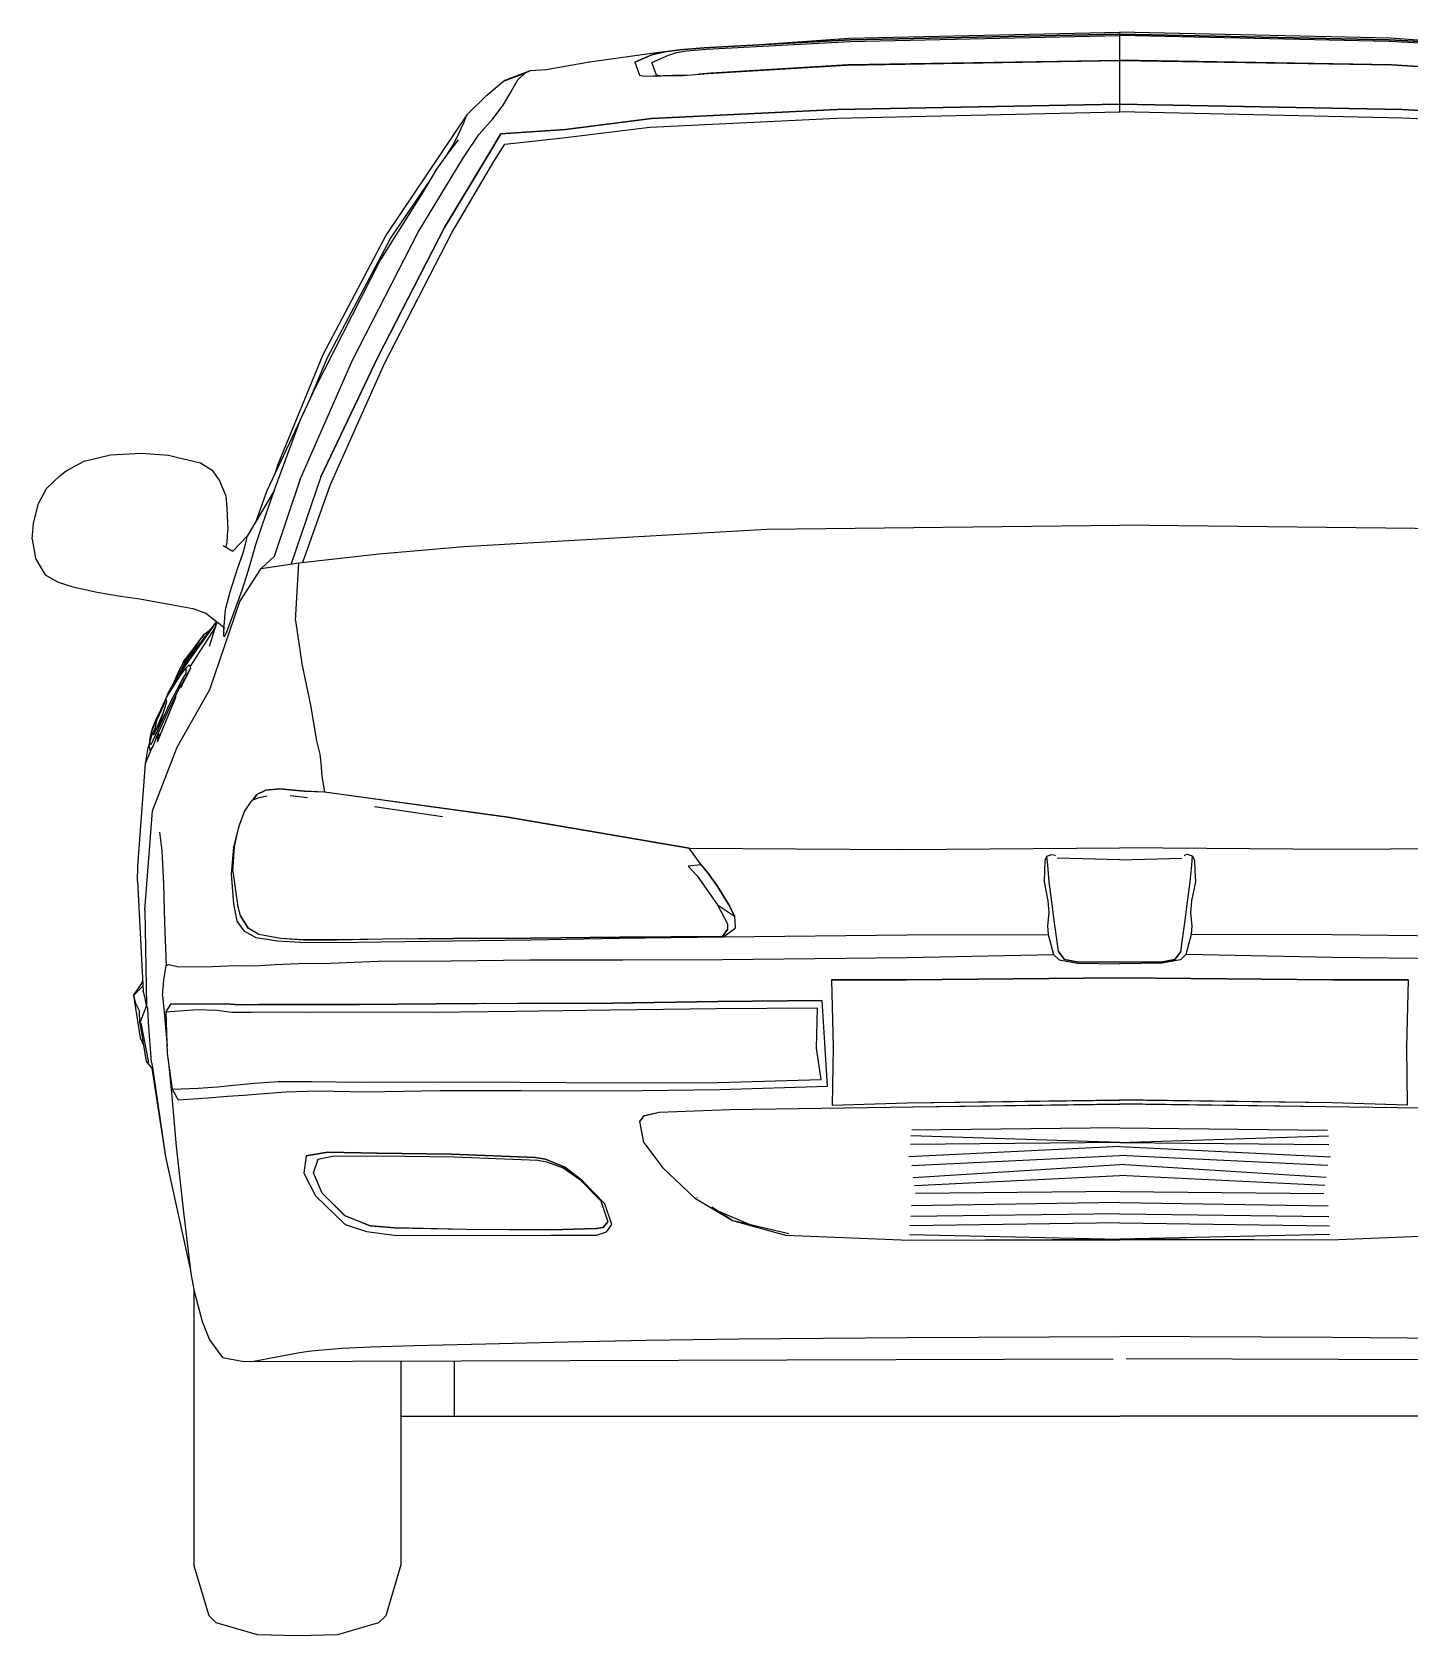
# Model space of a CAD drawing. Header units: centimetres. Extents: x 2875 to 772479, y 1169 to 447767.
# Drawn here: x 3688.5 to 3800.3, y 1299.3 to 1429.3 of the extents above; entities that cross this region are included whole.
import ezdxf

# ---------------------------------------------------------------- set-up
doc = ezdxf.new("R2010")
doc.units = ezdxf.units.CM

# ---------------------------------------------------------------- blocks, each defined once
blk = doc.blocks.new('3-PEUGOT')
at = {"linetype": 'Continuous'}
for p, q in [((-2.2848, 1.4641), (-2.2014, 1.4701)), ((-2.2014, 1.4701), (-1.9816, 1.4751)), ((-2.2002, 1.4687), (-1.9816, 1.4733)), ((-1.9816, 1.4733), (-2.2002, 1.4687)), ((-2.2001, 1.4675), (-1.9816, 1.4722)), ((-1.9816, 1.4751), (-1.9816, 1.4751)), ((-1.7619, 1.4701), (-1.9816, 1.4751)), ((-1.9816, 1.4751), (-1.9816, 1.4751)), ((-1.9816, 1.4733), (-1.9816, 1.4751)), ((-1.9816, 1.4733), (-1.9816, 1.4733)), ((-1.763, 1.4687), (-1.9816, 1.4733)), ((-1.9816, 1.4733), (-1.9816, 1.4733)), ((-1.9816, 1.4733), (-1.9816, 1.4722)), ((-1.9816, 1.4722), (-1.9816, 1.4733)), ((-1.9816, 1.4733), (-1.763, 1.4687)), ((-1.9816, 1.4722), (-1.9816, 1.4733)), ((-1.9816, 1.4722), (-1.9816, 1.4722)), ((-1.7631, 1.4675), (-1.9816, 1.4722)), ((-1.9816, 1.4722), (-1.9816, 1.4722)), ((-1.9816, 1.4655), (-1.9816, 1.4722)), ((-1.6784, 1.4641), (-1.7619, 1.4701)), ((-2.4115, 1.4508), (-2.3553, 1.4589)), ((-2.3748, 1.4506), (-2.361, 1.4565)), ((-2.361, 1.4565), (-2.3748, 1.4506)), ((-2.3611, 1.4505), (-2.3475, 1.4564)), ((-2.361, 1.4565), (-2.3505, 1.459)), ((-2.3505, 1.459), (-2.361, 1.4565)), ((-2.3553, 1.4589), (-2.3383, 1.4607)), ((-2.3505, 1.459), (-2.3383, 1.4607)), ((-2.3383, 1.4607), (-2.3505, 1.459)), ((-2.3476, 1.4594), (-2.3473, 1.4595)), ((-2.3475, 1.4564), (-2.341, 1.4586)), ((-2.341, 1.4586), (-2.333, 1.4599)), ((-2.3383, 1.4607), (-2.3185, 1.4622)), ((-2.3185, 1.4622), (-2.3383, 1.4607)), ((-2.333, 1.4599), (-2.3168, 1.4611)), ((-2.3185, 1.4622), (-2.2002, 1.4687)), ((-2.2002, 1.4687), (-2.3185, 1.4622)), ((-2.3168, 1.4611), (-2.2001, 1.4675)), ((-2.2033, 1.4685), (-2.2002, 1.4687)), ((-1.9816, 1.4522), (-1.9816, 1.4655)), ((-1.6464, 1.4611), (-1.7631, 1.4675)), ((-1.7599, 1.4685), (-1.763, 1.4687)), ((-1.6447, 1.4622), (-1.763, 1.4687)), ((-1.763, 1.4687), (-1.6447, 1.4622)), ((-2.4802, 1.436), (-2.4594, 1.4439)), ((-2.464, 1.4418), (-2.4594, 1.4439)), ((-2.4594, 1.4439), (-2.4468, 1.4448)), ((-2.4468, 1.4448), (-2.4115, 1.4508)), ((-2.3748, 1.4506), (-2.3711, 1.4402)), ((-2.3611, 1.4505), (-2.3611, 1.4505)), ((-2.3574, 1.4402), (-2.3611, 1.4505)), ((-2.3154, 1.4415), (-2.2031, 1.4483)), ((-2.313, 1.4418), (-2.2021, 1.4485)), ((-2.2021, 1.4485), (-2.313, 1.4417)), ((-2.2031, 1.4483), (-1.9816, 1.452)), ((-2.2021, 1.4485), (-1.9816, 1.4522)), ((-1.9816, 1.4521), (-2.2021, 1.4485)), ((-1.9816, 1.4522), (-1.9816, 1.4521)), ((-1.7611, 1.4485), (-1.9816, 1.4522)), ((-1.9816, 1.452), (-1.9816, 1.4521)), ((-1.9816, 1.4521), (-1.7611, 1.4485)), ((-1.9816, 1.452), (-1.9816, 1.4521)), ((-1.7601, 1.4483), (-1.9816, 1.452)), ((-1.9816, 1.452), (-1.9816, 1.452)), ((-1.9816, 1.4458), (-1.9816, 1.452)), ((-1.9816, 1.4356), (-1.9816, 1.4458)), ((-1.6502, 1.4418), (-1.7611, 1.4485)), ((-1.7611, 1.4485), (-1.6502, 1.4417)), ((-1.6478, 1.4415), (-1.7601, 1.4483)), ((-2.4948, 1.424), (-2.4813, 1.4352)), ((-2.4813, 1.4352), (-2.464, 1.4418)), ((-2.4813, 1.4352), (-2.4802, 1.436)), ((-2.4762, 1.425), (-2.4696, 1.4363)), ((-2.4696, 1.4363), (-2.464, 1.4418)), ((-2.3711, 1.4402), (-2.3673, 1.4392)), ((-2.3673, 1.4392), (-2.3533, 1.4396)), ((-2.3441, 1.4399), (-2.3599, 1.4394)), ((-2.3574, 1.4403), (-2.3547, 1.4395)), ((-2.3548, 1.4395), (-2.3574, 1.4402)), ((-2.3533, 1.4396), (-2.336, 1.4399)), ((-2.346, 1.4398), (-2.3441, 1.4399)), ((-2.3441, 1.4399), (-2.3329, 1.4401)), ((-2.3333, 1.4401), (-2.3441, 1.4399)), ((-2.336, 1.4399), (-2.3154, 1.4415)), ((-2.313, 1.4417), (-2.3233, 1.4409)), ((-2.316, 1.4415), (-2.313, 1.4418)), ((-1.9816, 1.4198), (-1.9816, 1.4356)), ((-2.511, 1.4081), (-2.4948, 1.424)), ((-2.4969, 1.4219), (-2.4966, 1.4223)), ((-2.4966, 1.4223), (-2.4948, 1.424)), ((-2.4815, 1.4157), (-2.4762, 1.425)), ((-1.9816, 1.4167), (-1.9816, 1.4198)), ((-2.511, 1.4081), (-2.5765, 1.3106)), ((-2.5135, 1.4015), (-2.511, 1.4081)), ((-2.5011, 1.3924), (-2.49, 1.4046)), ((-2.49, 1.4046), (-2.4815, 1.4157)), ((-2.4312, 1.3962), (-2.3612, 1.4049)), ((-2.3612, 1.4049), (-2.4312, 1.3962)), ((-2.3628, 1.3979), (-2.2111, 1.4053)), ((-2.3612, 1.4049), (-2.2107, 1.4122)), ((-2.2107, 1.4122), (-2.3612, 1.4049)), ((-2.2111, 1.4053), (-1.9816, 1.4104)), ((-2.2107, 1.4122), (-1.9816, 1.4167)), ((-1.9816, 1.4167), (-2.2107, 1.4122)), ((-1.7525, 1.4122), (-1.9816, 1.4167)), ((-1.9816, 1.4167), (-1.9816, 1.4167)), ((-1.9816, 1.4167), (-1.7525, 1.4122)), ((-1.9816, 1.4104), (-1.9816, 1.4167)), ((-1.7521, 1.4053), (-1.9816, 1.4104)), ((-1.9816, 1.4104), (-1.9816, 1.4104)), ((-1.6021, 1.4049), (-1.7525, 1.4122)), ((-1.7525, 1.4122), (-1.6021, 1.4049)), ((-1.6004, 1.3979), (-1.7521, 1.4053)), ((-2.522, 1.3838), (-2.5178, 1.3923)), ((-2.5178, 1.3923), (-2.5135, 1.4015)), ((-2.5137, 1.3733), (-2.5011, 1.3924)), ((-2.4936, 1.3758), (-2.4834, 1.3926)), ((-2.4834, 1.3926), (-2.4936, 1.3758)), ((-2.4834, 1.3926), (-2.4312, 1.3962)), ((-2.4312, 1.3962), (-2.4834, 1.3926)), ((-2.471, 1.3934), (-2.471, 1.3935)), ((-2.471, 1.3934), (-2.471, 1.3935)), ((-2.4621, 1.3941), (-2.4621, 1.3941)), ((-2.4333, 1.3894), (-2.3628, 1.3979)), ((-2.5272, 1.3754), (-2.5179, 1.3877)), ((-2.5264, 1.3765), (-2.522, 1.3838)), ((-2.4893, 1.3701), (-2.4804, 1.3842)), ((-2.4804, 1.3842), (-2.4333, 1.3894)), ((-2.5505, 1.3129), (-2.5137, 1.3733)), ((-2.5353, 1.3639), (-2.5272, 1.3754)), ((-2.5293, 1.3167), (-2.4936, 1.3758)), ((-2.4936, 1.3758), (-2.5293, 1.3167)), ((-2.5229, 1.3129), (-2.4893, 1.3701)), ((-2.5137, 1.3733), (-2.5137, 1.3733)), ((-2.5729, 1.3078), (-2.54, 1.3562)), ((-2.546, 1.3462), (-2.5353, 1.3639)), ((-2.5817, 1.2894), (-2.546, 1.3462)), ((-2.5834, 1.2115), (-2.5293, 1.3167)), ((-2.5293, 1.3167), (-2.5834, 1.2115)), ((-2.5765, 1.3106), (-2.6278, 1.2134)), ((-2.6242, 1.2112), (-2.5729, 1.3078)), ((-2.6037, 1.2091), (-2.5505, 1.3129)), ((-2.5775, 1.207), (-2.5229, 1.3129)), ((-2.6335, 1.1875), (-2.5817, 1.2894)), ((-2.6278, 1.2134), (-2.6645, 1.1244)), ((-2.6381, 1.1777), (-2.6242, 1.2112)), ((-2.6294, 1.1144), (-2.5834, 1.2115)), ((-2.5834, 1.2115), (-2.6294, 1.1144)), ((-2.6456, 1.1137), (-2.6037, 1.2091)), ((-2.6216, 1.1083), (-2.5775, 1.207)), ((-2.6459, 1.1611), (-2.6335, 1.1875)), ((-2.646, 1.161), (-2.6734, 1.1033)), ((-2.6672, 1.1039), (-2.6459, 1.1611)), ((-2.8214, 1.1271), (-2.8002, 1.1324)), ((-2.8002, 1.1324), (-2.775, 1.1338)), ((-2.775, 1.1338), (-2.7531, 1.1322)), ((-2.7531, 1.1322), (-2.7456, 1.1302)), ((-2.8412, 1.1152), (-2.8361, 1.1194)), ((-2.8361, 1.1194), (-2.8214, 1.1271)), ((-2.7456, 1.1302), (-2.727, 1.1258)), ((-2.727, 1.1258), (-2.7175, 1.1198)), ((-2.7175, 1.1198), (-2.7118, 1.1113)), ((-2.6645, 1.1244), (-2.6665, 1.1178)), ((-2.8584, 1.093), (-2.8521, 1.1052)), ((-2.8521, 1.1052), (-2.8412, 1.1152)), ((-2.7118, 1.1113), (-2.7066, 1.0991)), ((-2.6672, 1.0501), (-2.6456, 1.1137)), ((-2.6294, 1.1144), (-2.6535, 1.044)), ((-2.6442, 1.0453), (-2.6216, 1.1083)), ((-2.6295, 1.1144), (-2.6294, 1.1144)), ((-2.8626, 1.077), (-2.8584, 1.093)), ((-2.7066, 1.0991), (-2.7058, 1.0895)), ((-2.6672, 1.1038), (-2.6892, 1.0665)), ((-2.6734, 1.1033), (-2.6823, 1.0782)), ((-2.6772, 1.0752), (-2.6672, 1.1039)), ((-2.7058, 1.0895), (-2.705, 1.0712)), ((-2.8637, 1.064), (-2.8626, 1.077)), ((-2.7054, 1.0616), (-2.705, 1.0712)), ((-2.7009, 1.0542), (-2.6892, 1.0665)), ((-2.6898, 1.0631), (-2.6892, 1.0665)), ((-2.6892, 1.0664), (-2.6892, 1.0665)), ((-2.6823, 1.0596), (-2.6772, 1.0752)), ((-2.5134, 1.058), (-2.2677, 1.0721)), ((-2.2677, 1.0721), (-1.9816, 1.0753)), ((-1.6955, 1.0721), (-1.9816, 1.0753)), ((-2.8637, 1.064), (-2.8609, 1.0482)), ((-2.7086, 1.0589), (-2.7009, 1.0542)), ((-2.7062, 1.0574), (-2.7054, 1.0616)), ((-2.6973, 1.0392), (-2.6922, 1.0537)), ((-2.6922, 1.0537), (-2.6898, 1.0631)), ((-2.6922, 1.0537), (-2.6922, 1.0537)), ((-2.6898, 1.0631), (-2.6898, 1.0631)), ((-2.6883, 1.039), (-2.6823, 1.0596)), ((-2.5821, 1.0522), (-2.5134, 1.058)), ((-2.8609, 1.0482), (-2.8531, 1.035)), ((-2.6951, 1.0135), (-2.6779, 1.0403)), ((-2.6779, 1.0403), (-2.6672, 1.0501)), ((-2.6779, 1.0403), (-2.6474, 1.0449)), ((-2.6535, 1.044), (-2.6535, 1.044)), ((-2.6501, 0.9981), (-2.6474, 1.0449)), ((-2.6474, 1.0449), (-2.5821, 1.0522)), ((-2.8531, 1.035), (-2.8426, 1.0292)), ((-2.8426, 1.0292), (-2.8305, 1.0253)), ((-2.7029, 1.0214), (-2.7009, 1.028)), ((-2.7009, 1.028), (-2.6973, 1.0392)), ((-2.7009, 1.028), (-2.7009, 1.028)), ((-2.6972, 1.0392), (-2.6973, 1.0392)), ((-2.6933, 1.0226), (-2.6883, 1.039)), ((-2.8305, 1.0253), (-2.8108, 1.021)), ((-2.8108, 1.021), (-2.7921, 1.0178)), ((-2.7921, 1.0178), (-2.7762, 1.0155)), ((-2.7762, 1.0155), (-2.7512, 1.011)), ((-2.7065, 1.008), (-2.7029, 1.0214)), ((-2.7029, 1.0214), (-2.7029, 1.0214)), ((-2.7001, 1.0042), (-2.6933, 1.0226)), ((-2.7512, 1.011), (-2.7334, 1.0077)), ((-2.7334, 1.0077), (-2.7227, 1.0041)), ((-2.7231, 1.0044), (-2.708, 0.9924)), ((-2.7194, 0.942), (-2.6951, 1.0135)), ((-2.708, 0.9936), (-2.7071, 1.0041)), ((-2.7071, 1.0041), (-2.7065, 1.008)), ((-2.7071, 1.0041), (-2.7071, 1.0041)), ((-2.7064, 1.008), (-2.7065, 1.008)), ((-2.7057, 0.9889), (-2.7001, 1.0042)), ((-2.6951, 1.0135), (-2.6951, 1.0135)), ((-2.7416, 0.958), (-2.7139, 0.9971)), ((-2.7355, 0.9604), (-2.7152, 0.9921)), ((-2.7335, 0.9712), (-2.714, 0.9971)), ((-2.724, 0.9869), (-2.7225, 0.9882)), ((-2.7226, 0.9858), (-2.7209, 0.9884)), ((-2.7226, 0.9858), (-2.7209, 0.9884)), ((-2.7225, 0.9882), (-2.7186, 0.991)), ((-2.7215, 0.9889), (-2.7183, 0.9914)), ((-2.7209, 0.9884), (-2.7199, 0.9896)), ((-2.7209, 0.9884), (-2.7199, 0.9896)), ((-2.7199, 0.9896), (-2.7206, 0.9883)), ((-2.7199, 0.9773), (-2.7137, 0.9969)), ((-2.7199, 0.9896), (-2.7188, 0.9908)), ((-2.7199, 0.9896), (-2.7189, 0.9907)), ((-2.7198, 0.9903), (-2.718, 0.9918)), ((-2.7085, 0.9928), (-2.7084, 0.9894)), ((-2.7084, 0.9894), (-2.7082, 0.9878)), ((-2.7082, 0.9878), (-2.708, 0.9935)), ((-2.708, 0.9936), (-2.708, 0.9935)), ((-2.7073, 0.9854), (-2.7057, 0.9889)), ((-2.6501, 0.9981), (-2.645, 0.963)), ((-2.7414, 0.9632), (-2.7264, 0.9839)), ((-2.7403, 0.9653), (-2.7312, 0.9773)), ((-2.7354, 0.9703), (-2.7299, 0.9787)), ((-2.7299, 0.9787), (-2.7264, 0.9839)), ((-2.7264, 0.9839), (-2.725, 0.9852)), ((-2.7258, 0.9845), (-2.724, 0.9869)), ((-2.725, 0.9852), (-2.724, 0.9869)), ((-2.7245, 0.9831), (-2.7226, 0.9858)), ((-2.7083, 0.9854), (-2.7082, 0.9878)), ((-2.7083, 0.9854), (-2.7073, 0.9854)), ((-2.7426, 0.961), (-2.7414, 0.9632)), ((-2.7416, 0.958), (-2.7335, 0.9712)), ((-2.7414, 0.9632), (-2.7411, 0.964)), ((-2.7411, 0.964), (-2.7403, 0.9653)), ((-2.7408, 0.9616), (-2.7354, 0.9703)), ((-2.645, 0.963), (-2.645, 0.963)), ((-2.645, 0.963), (-2.638, 0.9295)), ((-2.7548, 0.9356), (-2.7443, 0.9522)), ((-2.7501, 0.9439), (-2.7424, 0.9584)), ((-2.7491, 0.947), (-2.7444, 0.9575)), ((-2.7444, 0.9575), (-2.7426, 0.961)), ((-2.7443, 0.9522), (-2.7409, 0.9571)), ((-2.7442, 0.9433), (-2.7396, 0.9511)), ((-2.7442, 0.9433), (-2.7396, 0.9511)), ((-2.7441, 0.9525), (-2.7416, 0.958)), ((-2.7431, 0.9437), (-2.7353, 0.959)), ((-2.7426, 0.949), (-2.7398, 0.9535)), ((-2.7424, 0.9584), (-2.7408, 0.9616)), ((-2.7409, 0.9571), (-2.7396, 0.9588)), ((-2.7398, 0.9535), (-2.7388, 0.9548)), ((-2.7396, 0.9588), (-2.7362, 0.962)), ((-2.7396, 0.9588), (-2.7391, 0.9589)), ((-2.7396, 0.9511), (-2.7371, 0.9558)), ((-2.7396, 0.9511), (-2.7371, 0.9558)), ((-2.7391, 0.9589), (-2.7387, 0.9579)), ((-2.7388, 0.9548), (-2.7387, 0.9558)), ((-2.7387, 0.9558), (-2.7387, 0.9579)), ((-2.7373, 0.9553), (-2.7371, 0.9558)), ((-2.7371, 0.9558), (-2.7361, 0.9578)), ((-2.7371, 0.9558), (-2.7361, 0.9577)), ((-2.7362, 0.962), (-2.7359, 0.9617)), ((-2.7361, 0.9577), (-2.7353, 0.959)), ((-2.7361, 0.9578), (-2.7353, 0.959)), ((-2.7359, 0.9617), (-2.7355, 0.9607)), ((-2.7355, 0.9607), (-2.7353, 0.959)), ((-2.7353, 0.959), (-2.7353, 0.959)), ((-2.7544, 0.9364), (-2.753, 0.9396)), ((-2.7541, 0.9369), (-2.7538, 0.9379)), ((-2.7538, 0.9379), (-2.753, 0.9396)), ((-2.753, 0.9396), (-2.7491, 0.947)), ((-2.7525, 0.9298), (-2.7464, 0.9415)), ((-2.752, 0.94), (-2.7501, 0.9439)), ((-2.7512, 0.9294), (-2.7442, 0.9433)), ((-2.7512, 0.9294), (-2.7442, 0.9433)), ((-2.7472, 0.9359), (-2.747, 0.9366)), ((-2.7465, 0.9386), (-2.7465, 0.9387)), ((-2.7464, 0.9415), (-2.7426, 0.949)), ((-2.746, 0.8954), (-2.7194, 0.942)), ((-2.7442, 0.9433), (-2.7438, 0.9441)), ((-2.7194, 0.942), (-2.7194, 0.942)), ((-2.7624, 0.9192), (-2.7588, 0.9266)), ((-2.7624, 0.9192), (-2.7588, 0.9266)), ((-2.7622, 0.9177), (-2.7569, 0.9293)), ((-2.7621, 0.9197), (-2.7589, 0.9263)), ((-2.7619, 0.8997), (-2.7472, 0.9359)), ((-2.7618, 0.9091), (-2.7547, 0.9314)), ((-2.7618, 0.9091), (-2.7525, 0.9298)), ((-2.7618, 0.9059), (-2.7512, 0.9294)), ((-2.7618, 0.906), (-2.7512, 0.9294)), ((-2.7607, 0.9153), (-2.7573, 0.9232)), ((-2.7589, 0.9263), (-2.758, 0.9285)), ((-2.7588, 0.9266), (-2.758, 0.9285)), ((-2.7588, 0.9266), (-2.7582, 0.928)), ((-2.758, 0.9285), (-2.7548, 0.9356)), ((-2.7569, 0.9293), (-2.7549, 0.9353)), ((-2.755, 0.9332), (-2.7549, 0.9353)), ((-2.755, 0.9332), (-2.7546, 0.932)), ((-2.7547, 0.9314), (-2.7546, 0.932)), ((-2.7514, 0.929), (-2.7512, 0.9294)), ((-2.7498, 0.9305), (-2.7477, 0.9345)), ((-2.7488, 0.9324), (-2.7487, 0.9323)), ((-2.638, 0.9295), (-2.6329, 0.9005)), ((-2.7667, 0.9078), (-2.7654, 0.9122)), ((-2.7661, 0.9093), (-2.7654, 0.9122)), ((-2.7661, 0.9093), (-2.7653, 0.9116)), ((-2.7654, 0.9122), (-2.7624, 0.9192)), ((-2.7654, 0.9121), (-2.7654, 0.9122)), ((-2.7653, 0.9116), (-2.7621, 0.9197)), ((-2.7647, 0.9059), (-2.7607, 0.9153)), ((-2.7642, 0.9093), (-2.7622, 0.9177)), ((-2.7696, 0.8952), (-2.7683, 0.8985)), ((-2.7696, 0.8952), (-2.7683, 0.8981)), ((-2.7686, 0.8956), (-2.7679, 0.9028)), ((-2.7686, 0.8956), (-2.7681, 0.8993)), ((-2.7681, 0.8993), (-2.768, 0.9005)), ((-2.7681, 0.8993), (-2.7679, 0.8984)), ((-2.768, 0.9005), (-2.7657, 0.9073)), ((-2.768, 0.9005), (-2.7679, 0.9028)), ((-2.7679, 0.9028), (-2.7667, 0.9078)), ((-2.7679, 0.8984), (-2.7674, 0.898)), ((-2.7674, 0.898), (-2.7671, 0.8975)), ((-2.7671, 0.8975), (-2.7656, 0.9011)), ((-2.7671, 0.8975), (-2.7671, 0.8975)), ((-2.7671, 0.8975), (-2.7671, 0.8975)), ((-2.7657, 0.9073), (-2.7642, 0.9093)), ((-2.7657, 0.9073), (-2.7654, 0.906)), ((-2.7656, 0.9011), (-2.7618, 0.9091)), ((-2.7656, 0.8963), (-2.7618, 0.906)), ((-2.7654, 0.906), (-2.7651, 0.9055)), ((-2.7651, 0.9055), (-2.7647, 0.9059)), ((-2.7651, 0.9055), (-2.7651, 0.9055)), ((-2.7651, 0.9055), (-2.7651, 0.9055)), ((-2.7627, 0.9036), (-2.7617, 0.906)), ((-2.7621, 0.9024), (-2.7606, 0.9061)), ((-2.7621, 0.9024), (-2.7619, 0.8997)), ((-2.7618, 0.9091), (-2.7618, 0.9092)), ((-2.7618, 0.9059), (-2.7593, 0.9062)), ((-2.6329, 0.9005), (-2.6329, 0.9005)), ((-2.6329, 0.9005), (-2.6304, 0.8897)), ((-2.7718, 0.8822), (-2.7696, 0.8952)), ((-2.7718, 0.8822), (-2.7668, 0.8939)), ((-2.7686, 0.8956), (-2.7683, 0.894)), ((-2.7683, 0.894), (-2.7683, 0.894)), ((-2.7683, 0.894), (-2.7683, 0.8929)), ((-2.7683, 0.8929), (-2.7683, 0.8929)), ((-2.7683, 0.8929), (-2.7678, 0.8923)), ((-2.7683, 0.8929), (-2.7678, 0.8923)), ((-2.7678, 0.8923), (-2.7671, 0.8934)), ((-2.7678, 0.8923), (-2.7671, 0.8934)), ((-2.7671, 0.8934), (-2.7656, 0.8963)), ((-2.7671, 0.8934), (-2.7656, 0.8963)), ((-2.7661, 0.8437), (-2.746, 0.8954)), ((-2.7656, 0.8963), (-2.7656, 0.8963)), ((-2.6304, 0.8897), (-2.6295, 0.8825)), ((-2.778, 0.7988), (-2.7718, 0.8822)), ((-2.6295, 0.8825), (-2.6287, 0.8719)), ((-2.6287, 0.8719), (-2.6265, 0.8591)), ((-2.6815, 0.8569), (-2.6741, 0.8606)), ((-2.6741, 0.8606), (-2.6815, 0.8569)), ((-2.6741, 0.8606), (-2.6629, 0.8616)), ((-2.6629, 0.8616), (-2.6741, 0.8606)), ((-2.6629, 0.8616), (-2.6427, 0.8597)), ((-2.6427, 0.8597), (-2.6629, 0.8616)), ((-2.6427, 0.8597), (-2.6265, 0.8591)), ((-2.6265, 0.859), (-2.6427, 0.8597)), ((-2.6265, 0.8591), (-2.4778, 0.8386)), ((-2.4778, 0.8386), (-2.6265, 0.859)), ((-2.6913, 0.8432), (-2.6853, 0.8524)), ((-2.6853, 0.8524), (-2.6795, 0.8547)), ((-2.6843, 0.8529), (-2.6815, 0.8569)), ((-2.6815, 0.8569), (-2.6842, 0.8529)), ((-2.6795, 0.8547), (-2.6731, 0.856)), ((-2.6545, 0.8562), (-2.6403, 0.8546)), ((-2.5859, 0.8474), (-2.5307, 0.8393)), ((-2.5737, 0.8518), (-2.5737, 0.8518)), ((-2.5659, 0.8507), (-2.5659, 0.8507)), ((-2.7723, 0.7633), (-2.7661, 0.8437)), ((-2.6959, 0.8308), (-2.6913, 0.8432)), ((-2.4778, 0.8386), (-2.3309, 0.8135)), ((-2.3309, 0.8134), (-2.4778, 0.8386)), ((-2.7603, 0.8266), (-2.7584, 0.8113)), ((-2.6965, 0.8293), (-2.7004, 0.8144)), ((-2.6995, 0.8149), (-2.6959, 0.8308)), ((-2.6959, 0.8308), (-2.6965, 0.8293)), ((-2.6965, 0.8293), (-2.6965, 0.8293)), ((-2.6959, 0.8308), (-2.6958, 0.831)), ((-2.7584, 0.8113), (-2.7571, 0.7847)), ((-2.7004, 0.8144), (-2.7021, 0.7925)), ((-2.7008, 0.7947), (-2.6995, 0.8149)), ((-2.7004, 0.8144), (-2.7004, 0.8145)), ((-2.3309, 0.8135), (-2.1572, 0.8123)), ((-2.3211, 0.8), (-2.3309, 0.8134)), ((-2.3309, 0.8134), (-2.1572, 0.8123)), ((-2.1572, 0.8123), (-1.9816, 0.8137)), ((-2.1572, 0.8123), (-1.9816, 0.8137)), ((-2.0406, 0.807), (-2.0423, 0.8035)), ((-2.0406, 0.807), (-2.0367, 0.8083)), ((-2.04, 0.7998), (-2.0406, 0.807)), ((-2.0406, 0.807), (-2.0406, 0.807)), ((-2.0367, 0.8083), (-2.0343, 0.8079)), ((-2.0343, 0.8079), (-2.0338, 0.8074)), ((-1.806, 0.8123), (-1.9816, 0.8137)), ((-1.806, 0.8123), (-1.9816, 0.8137)), ((-1.9289, 0.8079), (-1.9294, 0.8074)), ((-1.9265, 0.8083), (-1.9289, 0.8079)), ((-1.9227, 0.807), (-1.9265, 0.8083)), ((-1.9232, 0.7998), (-1.9227, 0.807)), ((-1.9227, 0.807), (-1.9209, 0.8035)), ((-1.9227, 0.807), (-1.9227, 0.807)), ((-1.6323, 0.8135), (-1.806, 0.8123)), ((-1.6323, 0.8134), (-1.806, 0.8123)), ((-2.7783, 0.7868), (-2.778, 0.7988)), ((-2.7008, 0.7947), (-2.6971, 0.7679)), ((-2.3211, 0.8), (-2.3315, 0.7989)), ((-2.3315, 0.799), (-2.3242, 0.791)), ((-2.3211, 0.8), (-2.3157, 0.7935)), ((-2.3211, 0.8), (-2.3211, 0.8)), ((-2.3157, 0.7935), (-2.3211, 0.8)), ((-2.3157, 0.7935), (-2.3081, 0.783)), ((-2.3081, 0.7829), (-2.3157, 0.7935)), ((-2.0425, 0.7953), (-2.043, 0.7862)), ((-2.0423, 0.8035), (-2.0425, 0.7953)), ((-2.0425, 0.7953), (-2.0425, 0.7954)), ((-2.0423, 0.8035), (-2.0423, 0.8035)), ((-2.0388, 0.7862), (-2.04, 0.7998)), ((-2.04, 0.7998), (-2.04, 0.7998)), ((-1.9816, 0.8041), (-2.0322, 0.8055)), ((-1.9816, 0.8041), (-1.9311, 0.8055)), ((-1.9244, 0.7862), (-1.9232, 0.7998)), ((-1.9232, 0.7998), (-1.9232, 0.7998)), ((-1.9209, 0.8035), (-1.9209, 0.8035)), ((-1.9209, 0.8035), (-1.9207, 0.7953)), ((-1.9207, 0.7953), (-1.9207, 0.7954)), ((-1.9207, 0.7953), (-1.9202, 0.7862)), ((-2.7783, 0.7868), (-2.7737, 0.6977)), ((-2.7571, 0.7847), (-2.7562, 0.7529)), ((-2.7021, 0.7925), (-2.7021, 0.7925)), ((-2.7021, 0.7925), (-2.7002, 0.7683)), ((-2.3242, 0.791), (-2.3077, 0.7677)), ((-2.3081, 0.783), (-2.2987, 0.7675)), ((-2.2987, 0.7675), (-2.3081, 0.7829)), ((-2.043, 0.7862), (-2.043, 0.7862)), ((-2.043, 0.7862), (-2.0399, 0.7709)), ((-2.0366, 0.77), (-2.0388, 0.7862)), ((-2.0388, 0.7862), (-2.0388, 0.7862)), ((-1.9266, 0.77), (-1.9244, 0.7862)), ((-1.9244, 0.7862), (-1.9244, 0.7862)), ((-1.9202, 0.7862), (-1.9233, 0.7709)), ((-1.9202, 0.7862), (-1.9202, 0.7862)), ((-2.7002, 0.7684), (-2.7002, 0.7683)), ((-2.7002, 0.7683), (-2.6975, 0.7543)), ((-2.6971, 0.7678), (-2.6971, 0.7679)), ((-2.6947, 0.7586), (-2.6971, 0.7678)), ((-2.6971, 0.7678), (-2.6971, 0.7678)), ((-2.3077, 0.7677), (-2.2941, 0.7585)), ((-2.3077, 0.7677), (-2.2998, 0.7523)), ((-2.2987, 0.7675), (-2.2941, 0.7586)), ((-2.2941, 0.7585), (-2.2987, 0.7675)), ((-2.0399, 0.7709), (-2.0399, 0.7709)), ((-2.0399, 0.7709), (-2.039, 0.7611)), ((-2.0344, 0.7531), (-2.0366, 0.77)), ((-2.0366, 0.77), (-2.0366, 0.77)), ((-1.9288, 0.7531), (-1.9266, 0.77)), ((-1.9266, 0.77), (-1.9266, 0.77)), ((-1.9233, 0.7709), (-1.9242, 0.7611)), ((-1.9233, 0.7709), (-1.9233, 0.7709)), ((-2.7723, 0.7633), (-2.771, 0.686)), ((-2.6975, 0.7543), (-2.6919, 0.7464)), ((-2.6975, 0.7543), (-2.6919, 0.7464)), ((-2.6884, 0.7487), (-2.6947, 0.7586)), ((-2.6947, 0.7586), (-2.6884, 0.7487)), ((-2.2941, 0.7586), (-2.2936, 0.7487)), ((-2.039, 0.7611), (-2.0402, 0.7506)), ((-2.039, 0.7611), (-2.039, 0.7611)), ((-1.9242, 0.7611), (-1.9242, 0.7611)), ((-1.9242, 0.7611), (-1.923, 0.7506)), ((-2.7562, 0.7529), (-2.7549, 0.7183)), ((-2.6919, 0.7464), (-2.6821, 0.741)), ((-2.6919, 0.7464), (-2.6821, 0.741)), ((-2.6797, 0.7436), (-2.6884, 0.7487)), ((-2.6884, 0.7487), (-2.6797, 0.7437)), ((-2.6797, 0.7437), (-2.6622, 0.7405)), ((-2.6622, 0.7404), (-2.6797, 0.7436)), ((-2.3874, 0.7413), (-2.4592, 0.7406)), ((-2.4592, 0.7406), (-2.3874, 0.7413)), ((-2.3875, 0.7406), (-2.303, 0.7416)), ((-2.3875, 0.7405), (-2.303, 0.7416)), ((-2.3037, 0.7419), (-2.3874, 0.7413)), ((-2.3874, 0.7413), (-2.3037, 0.7419)), ((-2.2996, 0.7475), (-2.3037, 0.7419)), ((-2.3037, 0.7419), (-2.2996, 0.7475)), ((-2.303, 0.7416), (-2.2936, 0.7487)), ((-2.303, 0.7416), (-2.1539, 0.7433)), ((-2.3029, 0.7416), (-2.2936, 0.7486)), ((-2.2998, 0.7523), (-2.2996, 0.7475)), ((-2.2996, 0.7475), (-2.2996, 0.7475)), ((-2.2936, 0.7487), (-2.2936, 0.7487)), ((-2.1539, 0.7433), (-2.0395, 0.7435)), ((-2.0402, 0.7506), (-2.0395, 0.7435)), ((-2.0395, 0.7435), (-2.0395, 0.7435)), ((-2.0395, 0.7435), (-2.0353, 0.7273)), ((-2.0331, 0.7435), (-2.0344, 0.7531)), ((-2.0344, 0.7531), (-2.0344, 0.7531)), ((-2.0312, 0.7298), (-2.0331, 0.7435)), ((-1.932, 0.7298), (-1.9301, 0.7435)), ((-1.9301, 0.7435), (-1.9288, 0.7531)), ((-1.9288, 0.7531), (-1.9288, 0.7531)), ((-1.9237, 0.7435), (-1.9279, 0.7273)), ((-1.923, 0.7506), (-1.9237, 0.7435)), ((-1.9237, 0.7435), (-1.9237, 0.7435)), ((-1.8093, 0.7433), (-1.9237, 0.7435)), ((-1.6602, 0.7416), (-1.8093, 0.7433)), ((-2.6821, 0.741), (-2.6645, 0.7384)), ((-2.6821, 0.741), (-2.6645, 0.7384)), ((-2.6645, 0.7384), (-2.6461, 0.7373)), ((-2.6645, 0.7384), (-2.6461, 0.7373)), ((-2.6622, 0.7405), (-2.6435, 0.7391)), ((-2.6435, 0.7391), (-2.6622, 0.7404)), ((-2.6461, 0.7373), (-2.6191, 0.737)), ((-2.6461, 0.7373), (-2.6191, 0.737)), ((-2.6166, 0.7392), (-2.6435, 0.7391)), ((-2.6435, 0.7391), (-2.6166, 0.7392)), ((-2.6191, 0.737), (-2.5808, 0.7377)), ((-2.6191, 0.737), (-2.5808, 0.7376)), ((-2.6166, 0.7392), (-2.5792, 0.7399)), ((-2.5792, 0.7398), (-2.6166, 0.7392)), ((-2.5808, 0.7377), (-2.5225, 0.7384)), ((-2.5808, 0.7376), (-2.5225, 0.7384)), ((-2.5792, 0.7399), (-2.5219, 0.7404)), ((-2.5219, 0.7403), (-2.5792, 0.7398)), ((-2.5225, 0.7384), (-2.4593, 0.7392)), ((-2.5225, 0.7384), (-2.4593, 0.7391)), ((-2.4592, 0.7406), (-2.5219, 0.7403)), ((-2.5219, 0.7404), (-2.4592, 0.7406)), ((-2.521, 0.7404), (-2.521, 0.7403)), ((-2.521, 0.7403), (-2.521, 0.7403)), ((-2.4593, 0.7392), (-2.3875, 0.7406)), ((-2.4593, 0.7391), (-2.3875, 0.7405)), ((-2.0264, 0.7233), (-2.0312, 0.7298)), ((-2.0312, 0.7298), (-2.0264, 0.7233)), ((-1.9368, 0.7233), (-1.932, 0.7298)), ((-1.932, 0.7298), (-1.9368, 0.7233)), ((-2.7567, 0.7066), (-2.7549, 0.7183)), ((-2.7549, 0.7183), (-2.7529, 0.7191)), ((-2.7529, 0.7191), (-2.7449, 0.7172)), ((-2.7449, 0.7172), (-2.7173, 0.7177)), ((-2.7449, 0.7172), (-2.7449, 0.7172)), ((-2.7173, 0.7177), (-2.6985, 0.7183)), ((-2.6985, 0.7183), (-2.6833, 0.7182)), ((-2.6833, 0.7182), (-2.6666, 0.7192)), ((-2.6666, 0.7192), (-2.6473, 0.7199)), ((-2.6473, 0.7199), (-2.622, 0.7204)), ((-2.622, 0.7204), (-2.5833, 0.7218)), ((-2.5833, 0.7218), (-2.5242, 0.7221)), ((-2.5242, 0.7221), (-2.4599, 0.7229)), ((-2.4599, 0.7229), (-2.3846, 0.723)), ((-2.4599, 0.7229), (-2.4599, 0.7229)), ((-2.3846, 0.723), (-2.3038, 0.7233)), ((-2.3038, 0.7233), (-2.1543, 0.7248)), ((-2.1543, 0.7248), (-2.0353, 0.7273)), ((-2.0353, 0.7273), (-2.0308, 0.723)), ((-2.0308, 0.723), (-2.0158, 0.7204)), ((-2.0306, 0.7229), (-2.0158, 0.7204)), ((-2.0149, 0.7211), (-2.0264, 0.7233)), ((-2.0264, 0.7233), (-2.0149, 0.7211)), ((-2.0158, 0.7204), (-1.9816, 0.7198)), ((-1.9816, 0.7213), (-2.0149, 0.7211)), ((-2.0149, 0.7211), (-1.9816, 0.7213)), ((-1.9816, 0.7213), (-1.9483, 0.7211)), ((-1.9483, 0.7211), (-1.9816, 0.7213)), ((-1.9474, 0.7204), (-1.9816, 0.7198)), ((-1.9483, 0.7211), (-1.9368, 0.7233)), ((-1.9368, 0.7233), (-1.9483, 0.7211)), ((-1.9324, 0.723), (-1.9474, 0.7204)), ((-1.9326, 0.7229), (-1.9474, 0.7204)), ((-1.9279, 0.7273), (-1.9324, 0.723)), ((-1.8089, 0.7248), (-1.9279, 0.7273)), ((-1.6594, 0.7233), (-1.8089, 0.7248)), ((-2.7815, 0.694), (-2.774, 0.7047)), ((-2.7752, 0.7031), (-2.7748, 0.7038)), ((-2.7748, 0.7038), (-2.7741, 0.7057)), ((-2.7748, 0.7038), (-2.7741, 0.7051)), ((-2.7578, 0.6941), (-2.7567, 0.7066)), ((-2.2154, 0.7067), (-2.2154, 0.7067)), ((-2.2154, 0.7067), (-2.1545, 0.7067)), ((-2.1545, 0.7067), (-2.2154, 0.7067)), ((-2.2154, 0.7067), (-2.2141, 0.6523)), ((-2.1545, 0.7067), (-1.9816, 0.7085)), ((-1.9816, 0.7085), (-2.1545, 0.7067)), ((-2.095, 0.7073), (-2.0951, 0.7073)), ((-1.8087, 0.7067), (-1.9816, 0.7085)), ((-1.9816, 0.7085), (-1.8087, 0.7067)), ((-1.7478, 0.7067), (-1.8087, 0.7067)), ((-1.8087, 0.7067), (-1.7478, 0.7067)), ((-1.7478, 0.7067), (-1.7491, 0.6523)), ((-1.7478, 0.7067), (-1.7478, 0.7067)), ((-2.7739, 0.7017), (-2.7815, 0.694)), ((-2.7815, 0.694), (-2.7759, 0.6597)), ((-2.7815, 0.694), (-2.7798, 0.688)), ((-2.7719, 0.6918), (-2.7737, 0.6977)), ((-2.7737, 0.6977), (-2.7737, 0.6977)), ((-2.7719, 0.6918), (-2.7719, 0.6918)), ((-2.771, 0.686), (-2.7719, 0.6918)), ((-2.7578, 0.6941), (-2.7563, 0.6777)), ((-2.393, 0.6879), (-2.3076, 0.6891)), ((-2.3076, 0.6891), (-2.393, 0.6879)), ((-2.3076, 0.6891), (-2.223, 0.6901)), ((-2.223, 0.69), (-2.3076, 0.6891)), ((-2.223, 0.6901), (-2.223, 0.69)), ((-2.2204, 0.6512), (-2.223, 0.69)), ((-2.7798, 0.688), (-2.7766, 0.6815)), ((-2.7764, 0.6718), (-2.7766, 0.6815)), ((-2.771, 0.686), (-2.7764, 0.6718)), ((-2.771, 0.686), (-2.771, 0.686)), ((-2.7699, 0.6833), (-2.771, 0.686)), ((-2.7699, 0.6833), (-2.7699, 0.6833)), ((-2.7692, 0.6726), (-2.7699, 0.6833)), ((-2.7563, 0.6777), (-2.7542, 0.6532)), ((-2.7552, 0.6806), (-2.7508, 0.6874)), ((-2.7298, 0.6824), (-2.7552, 0.6806)), ((-2.7552, 0.6806), (-2.754, 0.6472)), ((-2.7508, 0.6873), (-2.7508, 0.6874)), ((-2.7508, 0.6874), (-2.7232, 0.6872)), ((-2.7232, 0.6871), (-2.7508, 0.6874)), ((-2.7139, 0.6818), (-2.7298, 0.6824)), ((-2.7232, 0.6872), (-2.7069, 0.6873)), ((-2.7069, 0.6872), (-2.7232, 0.6871)), ((-2.7018, 0.6802), (-2.7139, 0.6818)), ((-2.7069, 0.6873), (-2.695, 0.6865)), ((-2.695, 0.6865), (-2.7069, 0.6872)), ((-2.6858, 0.6804), (-2.7018, 0.6802)), ((-2.695, 0.6865), (-2.6795, 0.6868)), ((-2.6795, 0.6867), (-2.695, 0.6865)), ((-2.6667, 0.6807), (-2.6858, 0.6804)), ((-2.6795, 0.6868), (-2.6617, 0.6868)), ((-2.6617, 0.6867), (-2.6795, 0.6867)), ((-2.6411, 0.6804), (-2.6667, 0.6807)), ((-2.6617, 0.6868), (-2.6377, 0.6867)), ((-2.6377, 0.6867), (-2.6617, 0.6867)), ((-2.6012, 0.6805), (-2.6411, 0.6804)), ((-2.6377, 0.6867), (-2.5984, 0.6868)), ((-2.5984, 0.6868), (-2.6377, 0.6867)), ((-2.5385, 0.6804), (-2.6012, 0.6805)), ((-2.5984, 0.6868), (-2.5361, 0.6874)), ((-2.5361, 0.6874), (-2.5984, 0.6868)), ((-2.4715, 0.6812), (-2.5385, 0.6804)), ((-2.5361, 0.6874), (-2.4696, 0.6878)), ((-2.4696, 0.6877), (-2.5361, 0.6874)), ((-2.521, 0.6875), (-2.521, 0.6875)), ((-2.4975, 0.6876), (-2.498, 0.6876)), ((-2.3947, 0.6823), (-2.4715, 0.6812)), ((-2.4696, 0.6878), (-2.393, 0.6879)), ((-2.393, 0.6879), (-2.4696, 0.6877)), ((-2.3087, 0.6832), (-2.3947, 0.6823)), ((-2.3764, 0.6881), (-2.3774, 0.6881)), ((-2.2267, 0.6838), (-2.3087, 0.6832)), ((-2.2275, 0.6515), (-2.2267, 0.6838)), ((-2.7764, 0.6718), (-2.7756, 0.6716)), ((-2.7764, 0.6718), (-2.7712, 0.6407)), ((-2.7756, 0.6716), (-2.7694, 0.6397)), ((-2.7692, 0.6726), (-2.7692, 0.6726)), ((-2.7669, 0.64), (-2.7692, 0.6726)), ((-2.7759, 0.6597), (-2.7734, 0.6537)), ((-2.2236, 0.6259), (-2.2275, 0.6515)), ((-2.2204, 0.6512), (-2.2204, 0.6512)), ((-2.2185, 0.6205), (-2.2204, 0.6512)), ((-2.2141, 0.6523), (-2.2148, 0.6051)), ((-2.2141, 0.6523), (-2.2141, 0.6524)), ((-1.7491, 0.6523), (-1.7491, 0.6524)), ((-1.7491, 0.6523), (-1.7484, 0.6051)), ((-2.7694, 0.6397), (-2.7712, 0.6407)), ((-2.7712, 0.6407), (-2.7666, 0.6352)), ((-2.7712, 0.6407), (-2.7712, 0.6407)), ((-2.7669, 0.6401), (-2.7669, 0.64)), ((-2.7669, 0.6399), (-2.7669, 0.64)), ((-2.7669, 0.6399), (-2.7659, 0.6357)), ((-2.754, 0.6472), (-2.7501, 0.6182)), ((-2.753, 0.6398), (-2.7505, 0.6151)), ((-2.7666, 0.6352), (-2.7554, 0.5634)), ((-2.7666, 0.6352), (-2.7658, 0.635)), ((-2.7659, 0.6357), (-2.7554, 0.5634)), ((-2.6833, 0.6229), (-2.6641, 0.6243)), ((-2.6641, 0.6243), (-2.637, 0.6245)), ((-2.637, 0.6245), (-2.5967, 0.6237)), ((-2.3073, 0.6235), (-2.2236, 0.6259)), ((-2.7505, 0.6151), (-2.7467, 0.5718)), ((-2.7501, 0.6182), (-2.7291, 0.6191)), ((-2.7501, 0.6182), (-2.7452, 0.6095)), ((-2.7452, 0.6095), (-2.7211, 0.6111)), ((-2.7291, 0.6191), (-2.7134, 0.62)), ((-2.7211, 0.6111), (-2.7052, 0.6126)), ((-2.7134, 0.62), (-2.7002, 0.6213)), ((-2.7052, 0.6126), (-2.6923, 0.6132)), ((-2.7002, 0.6213), (-2.6833, 0.6229)), ((-2.6923, 0.6132), (-2.6753, 0.6146)), ((-2.6753, 0.6146), (-2.6578, 0.6159)), ((-2.6578, 0.6159), (-2.632, 0.6168)), ((-2.632, 0.6168), (-2.5925, 0.6161)), ((-2.5967, 0.6237), (-2.5358, 0.624)), ((-2.5925, 0.6161), (-2.5327, 0.6172)), ((-2.5358, 0.624), (-2.4682, 0.6237)), ((-2.5327, 0.6172), (-2.467, 0.617)), ((-2.4682, 0.6237), (-2.3927, 0.6233)), ((-2.467, 0.617), (-2.3903, 0.6167)), ((-2.3927, 0.6233), (-2.3073, 0.6235)), ((-2.3903, 0.6167), (-2.3058, 0.6178)), ((-2.3058, 0.6178), (-2.2185, 0.6205)), ((-2.3673, 0.5967), (-2.3551, 0.5996)), ((-2.3673, 0.5966), (-2.3551, 0.5995)), ((-2.3551, 0.5996), (-2.2977, 0.6018)), ((-2.3551, 0.5995), (-2.2977, 0.6018)), ((-2.2977, 0.6018), (-2.149, 0.6038)), ((-2.2977, 0.6018), (-2.149, 0.6038)), ((-2.2148, 0.6051), (-2.1539, 0.607)), ((-2.2148, 0.6051), (-2.1539, 0.607)), ((-2.1539, 0.607), (-1.9816, 0.6094)), ((-2.1539, 0.607), (-1.9816, 0.6093)), ((-2.149, 0.6038), (-1.9816, 0.6062)), ((-2.149, 0.6038), (-1.9816, 0.6061)), ((-2.0703, 0.6049), (-2.0703, 0.6049)), ((-1.8093, 0.607), (-1.9816, 0.6094)), ((-1.8093, 0.607), (-1.9816, 0.6093)), ((-1.8142, 0.6038), (-1.9816, 0.6062)), ((-1.8142, 0.6038), (-1.9816, 0.6061)), ((-1.8929, 0.6049), (-1.8929, 0.6049)), ((-1.6655, 0.6018), (-1.8142, 0.6038)), ((-1.6655, 0.6018), (-1.8142, 0.6038)), ((-1.7484, 0.6051), (-1.8093, 0.607)), ((-1.7484, 0.6051), (-1.8093, 0.607)), ((-2.3708, 0.592), (-2.3673, 0.5967)), ((-2.3708, 0.592), (-2.3673, 0.5966)), ((-2.3708, 0.592), (-2.3708, 0.592)), ((-2.3675, 0.5749), (-2.3708, 0.592)), ((-1.9816, 0.5868), (-2.1501, 0.5848)), ((-1.9816, 0.5868), (-1.8131, 0.5848)), ((-2.3675, 0.5749), (-2.3524, 0.5547)), ((-1.9816, 0.575), (-2.1513, 0.5734)), ((-1.9816, 0.575), (-2.151, 0.5802)), ((-1.9816, 0.575), (-1.8122, 0.5802)), ((-1.9816, 0.575), (-1.8119, 0.5734)), ((-2.7554, 0.5634), (-2.7554, 0.5634)), ((-2.7554, 0.5634), (-2.7364, 0.4759)), ((-2.7467, 0.5718), (-2.741, 0.5185)), ((-2.6414, 0.5641), (-2.6432, 0.5501)), ((-2.6414, 0.5641), (-2.6239, 0.5671)), ((-2.6239, 0.567), (-2.6414, 0.5641)), ((-2.6414, 0.5641), (-2.6414, 0.5641)), ((-2.6355, 0.5503), (-2.6318, 0.5615)), ((-2.6319, 0.5615), (-2.6319, 0.5615)), ((-2.6318, 0.5615), (-2.62, 0.5639)), ((-2.6239, 0.5671), (-2.5837, 0.5663)), ((-2.5837, 0.5663), (-2.6239, 0.567)), ((-2.62, 0.5639), (-2.5811, 0.5641)), ((-2.5837, 0.5663), (-2.5233, 0.5654)), ((-2.5233, 0.5654), (-2.5837, 0.5663)), ((-2.5811, 0.5641), (-2.5212, 0.5634)), ((-2.5233, 0.5654), (-2.4558, 0.5628)), ((-2.4558, 0.5628), (-2.5233, 0.5654)), ((-2.5212, 0.5634), (-2.4535, 0.5605)), ((-2.521, 0.5653), (-2.521, 0.5653)), ((-2.4558, 0.5628), (-2.4474, 0.5613)), ((-2.4474, 0.5613), (-2.4558, 0.5628)), ((-2.4535, 0.5605), (-2.4465, 0.5593)), ((-2.4474, 0.5613), (-2.4315, 0.5549)), ((-2.4315, 0.5548), (-2.4474, 0.5613)), ((-2.4465, 0.5593), (-2.4331, 0.5544)), ((-1.9816, 0.5716), (-2.1525, 0.5632)), ((-2.1503, 0.5562), (-1.9816, 0.5644)), ((-1.9816, 0.5716), (-1.8107, 0.5632)), ((-1.8129, 0.5562), (-1.9816, 0.5644)), ((-2.6432, 0.5501), (-2.6337, 0.5318)), ((-2.6432, 0.5501), (-2.6337, 0.5318)), ((-2.6285, 0.5338), (-2.6355, 0.5503)), ((-2.6355, 0.5503), (-2.6355, 0.5503)), ((-2.4331, 0.5544), (-2.4196, 0.5451)), ((-2.4315, 0.5549), (-2.4175, 0.5442)), ((-2.4175, 0.5442), (-2.4315, 0.5548)), ((-2.3524, 0.5547), (-2.3265, 0.5302)), ((-2.149, 0.5465), (-1.9816, 0.5571)), ((-2.148, 0.5402), (-1.9816, 0.5483)), ((-1.8142, 0.5465), (-1.9816, 0.5571)), ((-1.8152, 0.5402), (-1.9816, 0.5483)), ((-2.61, 0.5156), (-2.6285, 0.5338)), ((-2.6285, 0.5338), (-2.61, 0.5157)), ((-2.4196, 0.5451), (-2.4025, 0.5276)), ((-2.4175, 0.5442), (-2.3993, 0.5253)), ((-2.3993, 0.5252), (-2.4175, 0.5442)), ((-1.9816, 0.5352), (-2.1471, 0.5337)), ((-1.9816, 0.5352), (-1.8161, 0.5337)), ((-2.6337, 0.5318), (-2.6099, 0.5084)), ((-2.6337, 0.5318), (-2.6099, 0.5084)), ((-2.4025, 0.5276), (-2.3968, 0.5105)), ((-2.4014, 0.5274), (-2.4014, 0.5274)), ((-2.3993, 0.5253), (-2.3993, 0.5252)), ((-2.3934, 0.5084), (-2.3993, 0.5252)), ((-2.3265, 0.5302), (-2.2957, 0.5116)), ((-2.3244, 0.5302), (-2.3246, 0.5303)), ((-2.3246, 0.5303), (-2.3246, 0.5303)), ((-2.2962, 0.5119), (-2.3124, 0.5224)), ((-2.3088, 0.5201), (-2.2802, 0.5079)), ((-1.9816, 0.5263), (-2.1506, 0.5235)), ((-1.9816, 0.5263), (-1.8126, 0.5235)), ((-2.741, 0.5185), (-2.735, 0.4687)), ((-2.61, 0.5157), (-2.5895, 0.5073)), ((-2.5895, 0.5073), (-2.61, 0.5156)), ((-2.6099, 0.5084), (-2.5925, 0.5028)), ((-2.6099, 0.5084), (-2.5925, 0.5028)), ((-2.5694, 0.5057), (-2.5895, 0.5073)), ((-2.5895, 0.5073), (-2.5694, 0.5057)), ((-2.3968, 0.5105), (-2.4004, 0.5059)), ((-2.4004, 0.5059), (-2.3968, 0.5105)), ((-2.3978, 0.5026), (-2.3934, 0.5084)), ((-2.3978, 0.5026), (-2.3934, 0.5084)), ((-2.2957, 0.5116), (-2.2526, 0.4998)), ((-2.25, 0.5008), (-2.295, 0.5114)), ((-1.9816, 0.5098), (-2.1517, 0.5074)), ((-1.9816, 0.5171), (-2.1511, 0.515)), ((-1.9816, 0.5171), (-1.8121, 0.515)), ((-1.9816, 0.5098), (-1.8115, 0.5074)), ((-2.5925, 0.5028), (-2.5697, 0.4998)), ((-2.5925, 0.5028), (-2.5697, 0.4998)), ((-2.5697, 0.4998), (-2.5129, 0.4994)), ((-2.5697, 0.4998), (-2.5129, 0.4994)), ((-2.5118, 0.5045), (-2.5694, 0.5057)), ((-2.5694, 0.5057), (-2.5118, 0.5046)), ((-2.521, 0.5047), (-2.521, 0.5047)), ((-2.5129, 0.4994), (-2.443, 0.4998)), ((-2.5129, 0.4994), (-2.443, 0.4997)), ((-2.5118, 0.5046), (-2.4422, 0.504)), ((-2.4422, 0.504), (-2.5118, 0.5045)), ((-2.443, 0.4998), (-2.406, 0.4999)), ((-2.443, 0.4997), (-2.406, 0.4999)), ((-2.406, 0.5051), (-2.4422, 0.504)), ((-2.4422, 0.504), (-2.406, 0.5051)), ((-2.4004, 0.5059), (-2.406, 0.5051)), ((-2.406, 0.5051), (-2.4004, 0.5059)), ((-2.406, 0.4999), (-2.3978, 0.5026)), ((-2.406, 0.4999), (-2.3978, 0.5026)), ((-2.2526, 0.4998), (-2.1522, 0.4958)), ((-2.25, 0.5008), (-2.25, 0.5008)), ((-2.1522, 0.4958), (-1.9816, 0.496)), ((-2.1521, 0.5003), (-1.9816, 0.4966)), ((-2.145, 0.4958), (-1.9816, 0.4966)), ((-1.8111, 0.5003), (-1.9816, 0.4966)), ((-1.8182, 0.4958), (-1.9816, 0.4966)), ((-1.811, 0.4958), (-1.9816, 0.496)), ((-1.7106, 0.4998), (-1.811, 0.4958)), ((-2.7364, 0.4759), (-2.7354, 0.4726)), ((-2.735, 0.4687), (-2.7321, 0.4543)), ((-2.7324, 0.4561), (-2.7324, 0.4222)), ((-2.7321, 0.4543), (-2.7258, 0.4297)), ((-2.7258, 0.4297), (-2.7197, 0.4149)), ((-2.7324, 0.4222), (-2.7324, 0.3835)), ((-2.2901, 0.4157), (-2.1539, 0.4169)), ((-2.1539, 0.4169), (-1.9816, 0.4177)), ((-1.8093, 0.4169), (-1.9816, 0.4177)), ((-1.6731, 0.4157), (-1.8093, 0.4169)), ((-2.7197, 0.4149), (-2.7093, 0.4007)), ((-2.6612, 0.4019), (-2.6482, 0.4044)), ((-2.6482, 0.4044), (-2.6395, 0.4057)), ((-2.6395, 0.4057), (-2.631, 0.4067)), ((-2.631, 0.4067), (-2.6126, 0.4081)), ((-2.6126, 0.4081), (-2.589, 0.4092)), ((-2.589, 0.4092), (-2.5537, 0.4104)), ((-2.5537, 0.4104), (-2.4956, 0.4118)), ((-2.4956, 0.4118), (-2.4294, 0.4133)), ((-2.4956, 0.4118), (-2.4956, 0.4118)), ((-2.4294, 0.4133), (-2.3654, 0.4146)), ((-2.4294, 0.4133), (-2.4294, 0.4133)), ((-2.3654, 0.4146), (-2.2901, 0.4157)), ((-2.3654, 0.4146), (-2.3654, 0.4146)), ((-2.7093, 0.4007), (-2.6919, 0.3973)), ((-2.6919, 0.3973), (-1.987, 0.3995)), ((-2.6919, 0.3973), (-2.6838, 0.3977)), ((-2.6838, 0.3977), (-2.6612, 0.4019)), ((-2.5646, 0.3977), (-2.5646, 0.3835)), ((-2.521, 0.3905), (-2.521, 0.3978)), ((-2.521, 0.3756), (-2.521, 0.3978)), ((-2.521, 0.3756), (-2.521, 0.3905)), ((-1.2713, 0.3973), (-1.9763, 0.3995)), ((-2.7324, 0.3835), (-2.7324, 0.3473)), ((-2.5646, 0.3835), (-2.5646, 0.3473)), ((-2.521, 0.3531), (-2.521, 0.3756)), ((-2.5646, 0.3531), (-2.521, 0.3531)), ((-2.521, 0.3531), (-1.9816, 0.3531)), ((-1.4422, 0.3531), (-1.9816, 0.3531)), ((-2.7324, 0.3473), (-2.7324, 0.3145)), ((-2.5646, 0.3473), (-2.5646, 0.3145)), ((-2.7324, 0.3145), (-2.7324, 0.2862)), ((-2.5646, 0.3145), (-2.5646, 0.2862)), ((-2.7324, 0.2862), (-2.7324, 0.2633)), ((-2.5646, 0.2862), (-2.5646, 0.2633)), ((-2.7324, 0.2633), (-2.7324, 0.2464)), ((-2.5646, 0.2633), (-2.5646, 0.2464)), ((-2.7324, 0.2464), (-2.7324, 0.236)), ((-2.7324, 0.236), (-2.7324, 0.2325)), ((-2.5646, 0.2464), (-2.5646, 0.236)), ((-2.5646, 0.236), (-2.5646, 0.2325)), ((-2.7202, 0.1913), (-2.7324, 0.2325)), ((-2.5646, 0.2325), (-2.5769, 0.1913)), ((-2.7144, 0.1856), (-2.7202, 0.1913)), ((-2.681, 0.1757), (-2.7144, 0.1856)), ((-2.5826, 0.1856), (-2.6161, 0.1757)), ((-2.5769, 0.1913), (-2.5826, 0.1856)), ((-2.6485, 0.1749), (-2.681, 0.1757)), ((-2.6161, 0.1757), (-2.6485, 0.1749))]:
    blk.add_line(p, q, dxfattribs=at)

msp = doc.modelspace()

# ---------------------------------------------------------------- block references
at = {"xscale": 100, "yscale": 100, "zscale": 100}
msp.add_blockref('3-PEUGOT', (3974.896, 1281.799), dxfattribs=at)

doc.saveas('drawing.dxf')
